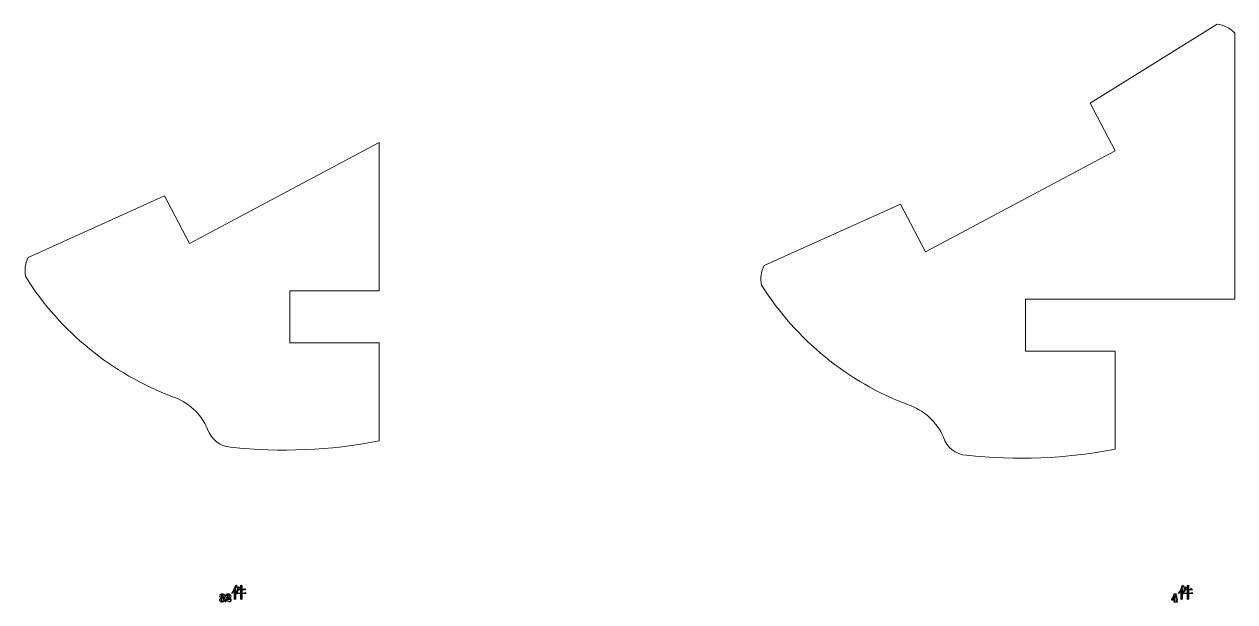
# Model space of a CAD drawing. Header units: centimetres. Extents: x -51 to 100, y -24 to 30.
# Drawn here: x -50.42 to -41.09, y -13.14 to -8.69 of the extents above; entities that cross this region are included whole.
import ezdxf

# ---------------------------------------------------------------- set-up
doc = ezdxf.new("R2010")
doc.units = ezdxf.units.CM
doc.header["$MEASUREMENT"] = 0

msp = doc.modelspace()

# ---------------------------------------------------------------- linework, layer by layer
at = {"color": 1, "lineweight": 9}
for points in [[(-42.20529, -9.29603), (-42.20529, -9.29603), (-41.22617, -8.68763), (-41.22617, -8.68763)], [(-41.09001, -8.75571), (-41.12581, -8.71747), (-41.17413, -8.69331), (-41.22617, -8.68763)], [(-41.09001, -8.75571), (-41.09001, -8.75571), (-41.09001, -10.80631), (-41.09001, -10.80631)], [(-42.01305, -9.66243), (-42.01305, -9.66243), (-42.20529, -9.29603), (-42.20529, -9.29603)], [(-47.68329, -9.59947), (-47.68329, -9.59947), (-49.14405, -10.37779), (-49.14405, -10.37779)], [(-47.68329, -9.59947), (-47.68329, -9.59947), (-49.14405, -10.37779), (-49.14405, -10.37779)], [(-47.68329, -9.59947), (-47.68329, -9.59947), (-47.68329, -10.74335), (-47.68329, -10.74335)], [(-43.47381, -10.44075), (-43.47381, -10.44075), (-42.01305, -9.66243), (-42.01305, -9.66243)], [(-49.33629, -10.01135), (-49.33629, -10.01135), (-50.38737, -10.48467), (-50.38737, -10.48467)], [(-49.14405, -10.37779), (-49.14405, -10.37779), (-49.33629, -10.01135), (-49.33629, -10.01135)], [(-43.66605, -10.07435), (-43.66605, -10.07435), (-44.71709, -10.54767), (-44.71709, -10.54767)], [(-43.47381, -10.44075), (-43.47381, -10.44075), (-43.66605, -10.07435), (-43.66605, -10.07435)], [(-50.38737, -10.48467), (-50.41169, -10.53107), (-50.41857, -10.58463), (-50.40681, -10.63567)], [(-44.71709, -10.54767), (-44.74141, -10.59403), (-44.74833, -10.64759), (-44.73653, -10.69863)], [(-50.40681, -10.63567), (-50.14017, -11.05799), (-49.74309, -11.38183), (-49.27573, -11.55799)], [(-44.73653, -10.69863), (-44.46993, -11.12095), (-44.07281, -11.44479), (-43.60545, -11.62099)], [(-47.68329, -10.74335), (-47.68329, -10.74335), (-48.37297, -10.74335), (-48.37297, -10.74335)], [(-48.37297, -10.74335), (-48.37297, -10.74335), (-48.37297, -11.14335), (-48.37297, -11.14335)], [(-41.09001, -10.80631), (-41.09001, -10.80631), (-42.70269, -10.80631), (-42.70269, -10.80631)], [(-42.70269, -10.80631), (-42.70269, -10.80631), (-42.70269, -11.20631), (-42.70269, -11.20631)], [(-48.37297, -11.14335), (-48.37297, -11.14335), (-47.68329, -11.14335), (-47.68329, -11.14335)], [(-47.68329, -11.14335), (-47.68329, -11.14335), (-47.68329, -11.89923), (-47.68329, -11.89923)], [(-42.70269, -11.20631), (-42.70269, -11.20631), (-42.01305, -11.20631), (-42.01305, -11.20631)], [(-42.01305, -11.20631), (-42.01305, -11.20631), (-42.01305, -11.96223), (-42.01305, -11.96223)], [(-49.00529, -11.80715), (-49.05617, -11.68959), (-49.15441, -11.59907), (-49.27573, -11.55799)], [(-43.33501, -11.87015), (-43.38589, -11.75259), (-43.48413, -11.66207), (-43.60545, -11.62099)], [(-49.00529, -11.80715), (-48.98085, -11.88535), (-48.91097, -11.94059), (-48.82925, -11.94627)], [(-48.82925, -11.94627), (-48.44709, -11.98871), (-48.06069, -11.97287), (-47.68329, -11.89923)], [(-43.33501, -11.87015), (-43.31061, -11.94835), (-43.24073, -12.00359), (-43.15897, -12.00927)], [(-43.15897, -12.00927), (-42.77681, -12.05171), (-42.39045, -12.03583), (-42.01305, -11.96223)]]:
    msp.add_open_spline(points, degree=3, dxfattribs=at)
at = {"color": 1}
for points, knots in [([(-48.79868, -13.12175), (-48.79868, -13.12175), (-48.7912, -13.11754), (-48.7912, -13.11754), (-48.7912, -13.11754), (-48.79152, -13.11006), (-48.79168, -13.10351), (-48.79168, -13.09789), (-48.79168, -13.09789), (-48.79168, -13.09789), (-48.79168, -13.04926), (-48.79168, -13.04926), (-48.79168, -13.04926), (-48.79168, -13.04926), (-48.78793, -13.04598), (-48.78793, -13.04598), (-48.78793, -13.04598), (-48.78793, -13.04598), (-48.79402, -13.04177), (-48.79402, -13.04177), (-48.79402, -13.04177), (-48.79214, -13.03834), (-48.78825, -13.03134), (-48.78232, -13.02072), (-48.78232, -13.02072), (-48.78232, -13.02072), (-48.77857, -13.01793), (-48.77857, -13.01793), (-48.77857, -13.01793), (-48.77857, -13.01793), (-48.78841, -13.01138), (-48.78841, -13.01138), (-48.78841, -13.01138), (-48.79152, -13.02136), (-48.79511, -13.0307), (-48.79916, -13.03944), (-48.79916, -13.03944), (-48.80321, -13.04816), (-48.80687, -13.05518), (-48.81014, -13.06047), (-48.81014, -13.06047), (-48.81343, -13.06578), (-48.81631, -13.07015), (-48.8188, -13.07358), (-48.8188, -13.07358), (-48.8188, -13.07358), (-48.8174, -13.07498), (-48.8174, -13.07498), (-48.8174, -13.07498), (-48.81271, -13.07031), (-48.80633, -13.06189), (-48.79823, -13.04971), (-48.79823, -13.04971), (-48.79823, -13.04971), (-48.79823, -13.0993), (-48.79823, -13.0993), (-48.79823, -13.0993), (-48.79823, -13.10459), (-48.79839, -13.11207), (-48.79868, -13.12175)], [0, 0, 0, 0, 0.0625, 0.0625, 0.0625, 0.0625, 0.125, 0.125, 0.125, 0.125, 0.1875, 0.1875, 0.1875, 0.1875, 0.25, 0.25, 0.25, 0.25, 0.3125, 0.3125, 0.3125, 0.3125, 0.375, 0.375, 0.375, 0.375, 0.4375, 0.4375, 0.4375, 0.4375, 0.5, 0.5, 0.5, 0.5, 0.5625, 0.5625, 0.5625, 0.5625, 0.625, 0.625, 0.625, 0.625, 0.6875, 0.6875, 0.6875, 0.6875, 0.75, 0.75, 0.75, 0.75, 0.8125, 0.8125, 0.8125, 0.8125, 0.875, 0.875, 0.875, 0.875, 1, 1, 1, 1]), ([(-48.74864, -13.04317), (-48.74864, -13.04317), (-48.76781, -13.04317), (-48.76781, -13.04317), (-48.76781, -13.04317), (-48.76658, -13.03882), (-48.76518, -13.03461), (-48.7636, -13.03054), (-48.7636, -13.03054), (-48.7636, -13.03054), (-48.76033, -13.02774), (-48.76033, -13.02774), (-48.76033, -13.02774), (-48.76033, -13.02774), (-48.76969, -13.0226), (-48.76969, -13.0226), (-48.76969, -13.0226), (-48.77125, -13.03163), (-48.77288, -13.03936), (-48.7746, -13.04574), (-48.7746, -13.04574), (-48.77632, -13.05215), (-48.77905, -13.05939), (-48.78278, -13.06749), (-48.78278, -13.06749), (-48.78278, -13.06749), (-48.78138, -13.06843), (-48.78138, -13.06843), (-48.78138, -13.06843), (-48.77671, -13.06251), (-48.77234, -13.05486), (-48.76829, -13.0455), (-48.76829, -13.0455), (-48.76829, -13.0455), (-48.74864, -13.0455), (-48.74864, -13.0455), (-48.74864, -13.0455), (-48.74864, -13.0455), (-48.74864, -13.0731), (-48.74864, -13.0731), (-48.74864, -13.0731), (-48.74864, -13.0731), (-48.78466, -13.0731), (-48.78466, -13.0731), (-48.78466, -13.0731), (-48.78466, -13.0731), (-48.78092, -13.07685), (-48.78092, -13.07685), (-48.78092, -13.07685), (-48.77811, -13.07591), (-48.775, -13.07544), (-48.77157, -13.07544), (-48.77157, -13.07544), (-48.77157, -13.07544), (-48.74864, -13.07544), (-48.74864, -13.07544), (-48.74864, -13.07544), (-48.74864, -13.09104), (-48.7488, -13.10647), (-48.74912, -13.12175), (-48.74912, -13.12175), (-48.74912, -13.12175), (-48.74163, -13.11894), (-48.74163, -13.11894), (-48.74163, -13.11894), (-48.74193, -13.11395), (-48.74209, -13.09946), (-48.74209, -13.07544), (-48.74209, -13.07544), (-48.74209, -13.07544), (-48.70795, -13.07544), (-48.70795, -13.07544), (-48.70795, -13.07544), (-48.70795, -13.07544), (-48.71543, -13.06749), (-48.71543, -13.06749), (-48.71543, -13.06749), (-48.71543, -13.06749), (-48.72152, -13.0731), (-48.72152, -13.0731), (-48.72152, -13.0731), (-48.72152, -13.0731), (-48.74209, -13.0731), (-48.74209, -13.0731), (-48.74209, -13.0731), (-48.74209, -13.0731), (-48.74209, -13.0455), (-48.74209, -13.0455), (-48.74209, -13.0455), (-48.74209, -13.0455), (-48.71216, -13.0455), (-48.71216, -13.0455), (-48.71216, -13.0455), (-48.71216, -13.0455), (-48.72058, -13.0371), (-48.72058, -13.0371), (-48.72058, -13.0371), (-48.72058, -13.0371), (-48.72667, -13.04317), (-48.72667, -13.04317), (-48.72667, -13.04317), (-48.72667, -13.04317), (-48.74209, -13.04317), (-48.74209, -13.04317), (-48.74209, -13.04317), (-48.74209, -13.04317), (-48.74209, -13.01978), (-48.74209, -13.01978), (-48.74209, -13.01978), (-48.74209, -13.01978), (-48.73836, -13.01651), (-48.73836, -13.01651), (-48.73836, -13.01651), (-48.73836, -13.01651), (-48.74912, -13.01138), (-48.74912, -13.01138), (-48.74912, -13.01138), (-48.7488, -13.02072), (-48.74864, -13.03134), (-48.74864, -13.04317)], [0, 0, 0, 0, 0.0322581, 0.0322581, 0.0322581, 0.0322581, 0.0645161, 0.0645161, 0.0645161, 0.0645161, 0.0967742, 0.0967742, 0.0967742, 0.0967742, 0.1290323, 0.1290323, 0.1290323, 0.1290323, 0.1612903, 0.1612903, 0.1612903, 0.1612903, 0.1935484, 0.1935484, 0.1935484, 0.1935484, 0.2258065, 0.2258065, 0.2258065, 0.2258065, 0.2580645, 0.2580645, 0.2580645, 0.2580645, 0.2903226, 0.2903226, 0.2903226, 0.2903226, 0.3225806, 0.3225806, 0.3225806, 0.3225806, 0.3548387, 0.3548387, 0.3548387, 0.3548387, 0.3870968, 0.3870968, 0.3870968, 0.3870968, 0.4193548, 0.4193548, 0.4193548, 0.4193548, 0.4516129, 0.4516129, 0.4516129, 0.4516129, 0.483871, 0.483871, 0.483871, 0.483871, 0.516129, 0.516129, 0.516129, 0.516129, 0.5483871, 0.5483871, 0.5483871, 0.5483871, 0.5806452, 0.5806452, 0.5806452, 0.5806452, 0.6129032, 0.6129032, 0.6129032, 0.6129032, 0.6451613, 0.6451613, 0.6451613, 0.6451613, 0.6774194, 0.6774194, 0.6774194, 0.6774194, 0.7096774, 0.7096774, 0.7096774, 0.7096774, 0.7419355, 0.7419355, 0.7419355, 0.7419355, 0.7741935, 0.7741935, 0.7741935, 0.7741935, 0.8064516, 0.8064516, 0.8064516, 0.8064516, 0.8387097, 0.8387097, 0.8387097, 0.8387097, 0.8709677, 0.8709677, 0.8709677, 0.8709677, 0.9032258, 0.9032258, 0.9032258, 0.9032258, 0.9354839, 0.9354839, 0.9354839, 0.9354839, 1, 1, 1, 1]), ([(-41.50345, -13.12175), (-41.50345, -13.12175), (-41.49597, -13.11754), (-41.49597, -13.11754), (-41.49597, -13.11754), (-41.49629, -13.11006), (-41.49645, -13.10351), (-41.49645, -13.09789), (-41.49645, -13.09789), (-41.49645, -13.09789), (-41.49645, -13.04926), (-41.49645, -13.04926), (-41.49645, -13.04926), (-41.49645, -13.04926), (-41.4927, -13.04598), (-41.4927, -13.04598), (-41.4927, -13.04598), (-41.4927, -13.04598), (-41.49879, -13.04177), (-41.49879, -13.04177), (-41.49879, -13.04177), (-41.49691, -13.03834), (-41.49302, -13.03134), (-41.48709, -13.02072), (-41.48709, -13.02072), (-41.48709, -13.02072), (-41.48334, -13.01793), (-41.48334, -13.01793), (-41.48334, -13.01793), (-41.48334, -13.01793), (-41.49318, -13.01138), (-41.49318, -13.01138), (-41.49318, -13.01138), (-41.49629, -13.02136), (-41.49988, -13.0307), (-41.50393, -13.03944), (-41.50393, -13.03944), (-41.50798, -13.04816), (-41.51164, -13.05518), (-41.51491, -13.06047), (-41.51491, -13.06047), (-41.5182, -13.06578), (-41.52108, -13.07015), (-41.52357, -13.07358), (-41.52357, -13.07358), (-41.52357, -13.07358), (-41.52217, -13.07498), (-41.52217, -13.07498), (-41.52217, -13.07498), (-41.51748, -13.07031), (-41.5111, -13.06189), (-41.503, -13.04971), (-41.503, -13.04971), (-41.503, -13.04971), (-41.503, -13.0993), (-41.503, -13.0993), (-41.503, -13.0993), (-41.503, -13.10459), (-41.50316, -13.11207), (-41.50345, -13.12175)], [0, 0, 0, 0, 0.0625, 0.0625, 0.0625, 0.0625, 0.125, 0.125, 0.125, 0.125, 0.1875, 0.1875, 0.1875, 0.1875, 0.25, 0.25, 0.25, 0.25, 0.3125, 0.3125, 0.3125, 0.3125, 0.375, 0.375, 0.375, 0.375, 0.4375, 0.4375, 0.4375, 0.4375, 0.5, 0.5, 0.5, 0.5, 0.5625, 0.5625, 0.5625, 0.5625, 0.625, 0.625, 0.625, 0.625, 0.6875, 0.6875, 0.6875, 0.6875, 0.75, 0.75, 0.75, 0.75, 0.8125, 0.8125, 0.8125, 0.8125, 0.875, 0.875, 0.875, 0.875, 1, 1, 1, 1]), ([(-41.45341, -13.04317), (-41.45341, -13.04317), (-41.47258, -13.04317), (-41.47258, -13.04317), (-41.47258, -13.04317), (-41.47135, -13.03882), (-41.46995, -13.03461), (-41.46837, -13.03054), (-41.46837, -13.03054), (-41.46837, -13.03054), (-41.4651, -13.02774), (-41.4651, -13.02774), (-41.4651, -13.02774), (-41.4651, -13.02774), (-41.47446, -13.0226), (-41.47446, -13.0226), (-41.47446, -13.0226), (-41.47602, -13.03163), (-41.47765, -13.03936), (-41.47937, -13.04574), (-41.47937, -13.04574), (-41.48109, -13.05215), (-41.48382, -13.05939), (-41.48755, -13.06749), (-41.48755, -13.06749), (-41.48755, -13.06749), (-41.48615, -13.06843), (-41.48615, -13.06843), (-41.48615, -13.06843), (-41.48148, -13.06251), (-41.47711, -13.05486), (-41.47306, -13.0455), (-41.47306, -13.0455), (-41.47306, -13.0455), (-41.45341, -13.0455), (-41.45341, -13.0455), (-41.45341, -13.0455), (-41.45341, -13.0455), (-41.45341, -13.0731), (-41.45341, -13.0731), (-41.45341, -13.0731), (-41.45341, -13.0731), (-41.48943, -13.0731), (-41.48943, -13.0731), (-41.48943, -13.0731), (-41.48943, -13.0731), (-41.48569, -13.07685), (-41.48569, -13.07685), (-41.48569, -13.07685), (-41.48288, -13.07591), (-41.47977, -13.07544), (-41.47634, -13.07544), (-41.47634, -13.07544), (-41.47634, -13.07544), (-41.45341, -13.07544), (-41.45341, -13.07544), (-41.45341, -13.07544), (-41.45341, -13.09104), (-41.45357, -13.10647), (-41.45389, -13.12175), (-41.45389, -13.12175), (-41.45389, -13.12175), (-41.4464, -13.11894), (-41.4464, -13.11894), (-41.4464, -13.11894), (-41.4467, -13.11395), (-41.44686, -13.09946), (-41.44686, -13.07544), (-41.44686, -13.07544), (-41.44686, -13.07544), (-41.41272, -13.07544), (-41.41272, -13.07544), (-41.41272, -13.07544), (-41.41272, -13.07544), (-41.4202, -13.06749), (-41.4202, -13.06749), (-41.4202, -13.06749), (-41.4202, -13.06749), (-41.42629, -13.0731), (-41.42629, -13.0731), (-41.42629, -13.0731), (-41.42629, -13.0731), (-41.44686, -13.0731), (-41.44686, -13.0731), (-41.44686, -13.0731), (-41.44686, -13.0731), (-41.44686, -13.0455), (-41.44686, -13.0455), (-41.44686, -13.0455), (-41.44686, -13.0455), (-41.41693, -13.0455), (-41.41693, -13.0455), (-41.41693, -13.0455), (-41.41693, -13.0455), (-41.42535, -13.0371), (-41.42535, -13.0371), (-41.42535, -13.0371), (-41.42535, -13.0371), (-41.43144, -13.04317), (-41.43144, -13.04317), (-41.43144, -13.04317), (-41.43144, -13.04317), (-41.44686, -13.04317), (-41.44686, -13.04317), (-41.44686, -13.04317), (-41.44686, -13.04317), (-41.44686, -13.01978), (-41.44686, -13.01978), (-41.44686, -13.01978), (-41.44686, -13.01978), (-41.44313, -13.01651), (-41.44313, -13.01651), (-41.44313, -13.01651), (-41.44313, -13.01651), (-41.45389, -13.01138), (-41.45389, -13.01138), (-41.45389, -13.01138), (-41.45357, -13.02072), (-41.45341, -13.03134), (-41.45341, -13.04317)], [0, 0, 0, 0, 0.0322581, 0.0322581, 0.0322581, 0.0322581, 0.0645161, 0.0645161, 0.0645161, 0.0645161, 0.0967742, 0.0967742, 0.0967742, 0.0967742, 0.1290323, 0.1290323, 0.1290323, 0.1290323, 0.1612903, 0.1612903, 0.1612903, 0.1612903, 0.1935484, 0.1935484, 0.1935484, 0.1935484, 0.2258065, 0.2258065, 0.2258065, 0.2258065, 0.2580645, 0.2580645, 0.2580645, 0.2580645, 0.2903226, 0.2903226, 0.2903226, 0.2903226, 0.3225806, 0.3225806, 0.3225806, 0.3225806, 0.3548387, 0.3548387, 0.3548387, 0.3548387, 0.3870968, 0.3870968, 0.3870968, 0.3870968, 0.4193548, 0.4193548, 0.4193548, 0.4193548, 0.4516129, 0.4516129, 0.4516129, 0.4516129, 0.483871, 0.483871, 0.483871, 0.483871, 0.516129, 0.516129, 0.516129, 0.516129, 0.5483871, 0.5483871, 0.5483871, 0.5483871, 0.5806452, 0.5806452, 0.5806452, 0.5806452, 0.6129032, 0.6129032, 0.6129032, 0.6129032, 0.6451613, 0.6451613, 0.6451613, 0.6451613, 0.6774194, 0.6774194, 0.6774194, 0.6774194, 0.7096774, 0.7096774, 0.7096774, 0.7096774, 0.7419355, 0.7419355, 0.7419355, 0.7419355, 0.7741935, 0.7741935, 0.7741935, 0.7741935, 0.8064516, 0.8064516, 0.8064516, 0.8064516, 0.8387097, 0.8387097, 0.8387097, 0.8387097, 0.8709677, 0.8709677, 0.8709677, 0.8709677, 0.9032258, 0.9032258, 0.9032258, 0.9032258, 0.9354839, 0.9354839, 0.9354839, 0.9354839, 1, 1, 1, 1]), ([(-48.86979, -13.12127), (-48.86979, -13.12728), (-48.87228, -13.13181), (-48.87727, -13.13484), (-48.87727, -13.13484), (-48.88124, -13.13726), (-48.88633, -13.13847), (-48.89252, -13.13847), (-48.89252, -13.13847), (-48.89787, -13.13847), (-48.90241, -13.13758), (-48.90621, -13.13578), (-48.90621, -13.13578), (-48.91116, -13.13341), (-48.91363, -13.12979), (-48.91363, -13.12496), (-48.91363, -13.12496), (-48.91363, -13.12255), (-48.91275, -13.12047), (-48.91102, -13.11874), (-48.91102, -13.11874), (-48.9093, -13.117), (-48.90722, -13.11614), (-48.90485, -13.11614), (-48.90485, -13.11614), (-48.90247, -13.11614), (-48.90048, -13.11692), (-48.89886, -13.1185), (-48.89886, -13.1185), (-48.89725, -13.12008), (-48.89643, -13.12205), (-48.89643, -13.12445), (-48.89643, -13.12445), (-48.89643, -13.12568), (-48.89739, -13.1278), (-48.8993, -13.13075), (-48.8993, -13.13075), (-48.89934, -13.13103), (-48.89936, -13.13127), (-48.89936, -13.13151), (-48.89936, -13.13151), (-48.89936, -13.13311), (-48.8982, -13.13404), (-48.89591, -13.13432), (-48.89591, -13.13432), (-48.89545, -13.13436), (-48.89499, -13.13438), (-48.89457, -13.13438), (-48.89457, -13.13438), (-48.89152, -13.13438), (-48.88899, -13.13323), (-48.88693, -13.13095), (-48.88693, -13.13095), (-48.88489, -13.12868), (-48.88388, -13.126), (-48.88388, -13.12291), (-48.88388, -13.12291), (-48.88388, -13.11453), (-48.88936, -13.11026), (-48.90036, -13.11006), (-48.90036, -13.11006), (-48.90036, -13.11006), (-48.90036, -13.10591), (-48.90036, -13.10591), (-48.90036, -13.10591), (-48.89533, -13.10571), (-48.8917, -13.10501), (-48.88948, -13.10379), (-48.88948, -13.10379), (-48.88637, -13.10208), (-48.88479, -13.09898), (-48.88479, -13.09451), (-48.88479, -13.09451), (-48.88479, -13.08729), (-48.88819, -13.0837), (-48.89497, -13.0837), (-48.89497, -13.0837), (-48.8989, -13.0837), (-48.90084, -13.08458), (-48.90076, -13.08637), (-48.90076, -13.08637), (-48.90076, -13.08645), (-48.89998, -13.08725), (-48.8984, -13.08877), (-48.8984, -13.08877), (-48.89683, -13.0903), (-48.89603, -13.09234), (-48.89603, -13.09491), (-48.89603, -13.09491), (-48.89603, -13.09707), (-48.89693, -13.09878), (-48.89872, -13.10012), (-48.89872, -13.10012), (-48.90032, -13.10132), (-48.90222, -13.10194), (-48.90445, -13.10194), (-48.90445, -13.10194), (-48.90679, -13.10194), (-48.90872, -13.10116), (-48.91026, -13.09958), (-48.91026, -13.09958), (-48.91179, -13.09803), (-48.91257, -13.09607), (-48.91257, -13.09369), (-48.91257, -13.09369), (-48.91257, -13.08881), (-48.91004, -13.08513), (-48.90497, -13.08264), (-48.90497, -13.08264), (-48.90132, -13.0808), (-48.89703, -13.07981), (-48.89212, -13.07965), (-48.89212, -13.07965), (-48.88673, -13.07947), (-48.88196, -13.08056), (-48.87779, -13.08298), (-48.87779, -13.08298), (-48.87272, -13.08595), (-48.87029, -13.09006), (-48.87049, -13.09533), (-48.87049, -13.09533), (-48.87061, -13.09878), (-48.87206, -13.10168), (-48.87486, -13.10397), (-48.87486, -13.10397), (-48.87727, -13.10597), (-48.88032, -13.10726), (-48.88398, -13.10788), (-48.88398, -13.10788), (-48.88398, -13.10788), (-48.88398, -13.10818), (-48.88398, -13.10818), (-48.88398, -13.10818), (-48.88005, -13.10858), (-48.87677, -13.10984), (-48.87416, -13.11199), (-48.87416, -13.11199), (-48.87125, -13.11441), (-48.86979, -13.1175), (-48.86979, -13.12127)], [0, 0, 0, 0, 0.0277778, 0.0277778, 0.0277778, 0.0277778, 0.0555556, 0.0555556, 0.0555556, 0.0555556, 0.0833333, 0.0833333, 0.0833333, 0.0833333, 0.1111111, 0.1111111, 0.1111111, 0.1111111, 0.1388889, 0.1388889, 0.1388889, 0.1388889, 0.1666667, 0.1666667, 0.1666667, 0.1666667, 0.1944444, 0.1944444, 0.1944444, 0.1944444, 0.2222222, 0.2222222, 0.2222222, 0.2222222, 0.25, 0.25, 0.25, 0.25, 0.2777778, 0.2777778, 0.2777778, 0.2777778, 0.3055556, 0.3055556, 0.3055556, 0.3055556, 0.3333333, 0.3333333, 0.3333333, 0.3333333, 0.3611111, 0.3611111, 0.3611111, 0.3611111, 0.3888889, 0.3888889, 0.3888889, 0.3888889, 0.4166667, 0.4166667, 0.4166667, 0.4166667, 0.4444444, 0.4444444, 0.4444444, 0.4444444, 0.4722222, 0.4722222, 0.4722222, 0.4722222, 0.5, 0.5, 0.5, 0.5, 0.5277778, 0.5277778, 0.5277778, 0.5277778, 0.5555556, 0.5555556, 0.5555556, 0.5555556, 0.5833333, 0.5833333, 0.5833333, 0.5833333, 0.6111111, 0.6111111, 0.6111111, 0.6111111, 0.6388889, 0.6388889, 0.6388889, 0.6388889, 0.6666667, 0.6666667, 0.6666667, 0.6666667, 0.6944444, 0.6944444, 0.6944444, 0.6944444, 0.7222222, 0.7222222, 0.7222222, 0.7222222, 0.75, 0.75, 0.75, 0.75, 0.7777778, 0.7777778, 0.7777778, 0.7777778, 0.8055556, 0.8055556, 0.8055556, 0.8055556, 0.8333333, 0.8333333, 0.8333333, 0.8333333, 0.8611111, 0.8611111, 0.8611111, 0.8611111, 0.8888889, 0.8888889, 0.8888889, 0.8888889, 0.9166667, 0.9166667, 0.9166667, 0.9166667, 0.9444444, 0.9444444, 0.9444444, 0.9444444, 1, 1, 1, 1]), ([(-48.82319, -13.11724), (-48.82319, -13.13139), (-48.82784, -13.13847), (-48.83716, -13.13847), (-48.83716, -13.13847), (-48.83994, -13.13847), (-48.84331, -13.137), (-48.84734, -13.13408), (-48.84734, -13.13408), (-48.85135, -13.13115), (-48.8544, -13.12959), (-48.85652, -13.12941), (-48.85652, -13.12941), (-48.85861, -13.12925), (-48.86047, -13.12987), (-48.86207, -13.13125), (-48.86207, -13.13125), (-48.86366, -13.13263), (-48.86452, -13.13438), (-48.86464, -13.13648), (-48.86464, -13.13648), (-48.86464, -13.13648), (-48.86879, -13.13648), (-48.86879, -13.13648), (-48.86879, -13.13648), (-48.86907, -13.1353), (-48.86919, -13.13418), (-48.86919, -13.13309), (-48.86919, -13.13309), (-48.86919, -13.12862), (-48.8669, -13.12443), (-48.86231, -13.12051), (-48.86231, -13.12051), (-48.86121, -13.11954), (-48.85698, -13.11678), (-48.84957, -13.11221), (-48.84957, -13.11221), (-48.84219, -13.10766), (-48.83846, -13.102), (-48.83838, -13.09521), (-48.83838, -13.09521), (-48.83828, -13.08773), (-48.84163, -13.08398), (-48.8485, -13.08398), (-48.8485, -13.08398), (-48.85438, -13.08398), (-48.85734, -13.08519), (-48.85734, -13.08761), (-48.85734, -13.08761), (-48.85734, -13.08789), (-48.85608, -13.08889), (-48.85359, -13.09062), (-48.85359, -13.09062), (-48.85109, -13.09236), (-48.84985, -13.09451), (-48.84985, -13.09707), (-48.84985, -13.09707), (-48.84985, -13.0993), (-48.85077, -13.10122), (-48.85263, -13.10281), (-48.85263, -13.10281), (-48.85448, -13.10441), (-48.85654, -13.10521), (-48.85879, -13.10521), (-48.85879, -13.10521), (-48.86476, -13.10457), (-48.86773, -13.1016), (-48.86773, -13.09625), (-48.86773, -13.09625), (-48.86773, -13.09142), (-48.86598, -13.08755), (-48.86247, -13.08462), (-48.86247, -13.08462), (-48.85841, -13.0813), (-48.85229, -13.07965), (-48.84407, -13.07965), (-48.84407, -13.07965), (-48.8386, -13.07965), (-48.83405, -13.08102), (-48.83038, -13.08376), (-48.83038, -13.08376), (-48.82633, -13.08675), (-48.82429, -13.09088), (-48.82429, -13.09615), (-48.82429, -13.09615), (-48.82429, -13.10062), (-48.82623, -13.10437), (-48.83008, -13.10736), (-48.83008, -13.10736), (-48.83239, -13.10916), (-48.8365, -13.11128), (-48.84243, -13.11373), (-48.84243, -13.11373), (-48.84816, -13.11612), (-48.85199, -13.11818), (-48.85395, -13.11994), (-48.85395, -13.11994), (-48.85395, -13.11994), (-48.85395, -13.12023), (-48.85395, -13.12023), (-48.85395, -13.12023), (-48.85223, -13.11996), (-48.85055, -13.11982), (-48.84892, -13.11982), (-48.84892, -13.11982), (-48.84413, -13.11982), (-48.83948, -13.12113), (-48.83499, -13.12373), (-48.83499, -13.12373), (-48.83407, -13.12429), (-48.83311, -13.12455), (-48.83213, -13.12455), (-48.83213, -13.12455), (-48.8289, -13.12455), (-48.82729, -13.12211), (-48.82729, -13.11724), (-48.82729, -13.11724), (-48.82729, -13.11724), (-48.82319, -13.11724), (-48.82319, -13.11724)], [0, 0, 0, 0, 0.0322581, 0.0322581, 0.0322581, 0.0322581, 0.0645161, 0.0645161, 0.0645161, 0.0645161, 0.0967742, 0.0967742, 0.0967742, 0.0967742, 0.1290323, 0.1290323, 0.1290323, 0.1290323, 0.1612903, 0.1612903, 0.1612903, 0.1612903, 0.1935484, 0.1935484, 0.1935484, 0.1935484, 0.2258065, 0.2258065, 0.2258065, 0.2258065, 0.2580645, 0.2580645, 0.2580645, 0.2580645, 0.2903226, 0.2903226, 0.2903226, 0.2903226, 0.3225806, 0.3225806, 0.3225806, 0.3225806, 0.3548387, 0.3548387, 0.3548387, 0.3548387, 0.3870968, 0.3870968, 0.3870968, 0.3870968, 0.4193548, 0.4193548, 0.4193548, 0.4193548, 0.4516129, 0.4516129, 0.4516129, 0.4516129, 0.483871, 0.483871, 0.483871, 0.483871, 0.516129, 0.516129, 0.516129, 0.516129, 0.5483871, 0.5483871, 0.5483871, 0.5483871, 0.5806452, 0.5806452, 0.5806452, 0.5806452, 0.6129032, 0.6129032, 0.6129032, 0.6129032, 0.6451613, 0.6451613, 0.6451613, 0.6451613, 0.6774194, 0.6774194, 0.6774194, 0.6774194, 0.7096774, 0.7096774, 0.7096774, 0.7096774, 0.7419355, 0.7419355, 0.7419355, 0.7419355, 0.7741935, 0.7741935, 0.7741935, 0.7741935, 0.8064516, 0.8064516, 0.8064516, 0.8064516, 0.8387097, 0.8387097, 0.8387097, 0.8387097, 0.8709677, 0.8709677, 0.8709677, 0.8709677, 0.9032258, 0.9032258, 0.9032258, 0.9032258, 0.9354839, 0.9354839, 0.9354839, 0.9354839, 1, 1, 1, 1]), ([(-41.53041, -13.12257), (-41.53041, -13.12257), (-41.53731, -13.12257), (-41.53731, -13.12257), (-41.53731, -13.12257), (-41.53731, -13.12257), (-41.53731, -13.1252), (-41.53731, -13.1252), (-41.53731, -13.1252), (-41.53731, -13.12832), (-41.53695, -13.13047), (-41.53626, -13.13169), (-41.53626, -13.13169), (-41.53532, -13.13333), (-41.5334, -13.13418), (-41.53053, -13.13426), (-41.53053, -13.13426), (-41.53053, -13.13426), (-41.53053, -13.13863), (-41.53053, -13.13863), (-41.53053, -13.13863), (-41.53053, -13.13863), (-41.55964, -13.13863), (-41.55964, -13.13863), (-41.55964, -13.13863), (-41.55964, -13.13863), (-41.55964, -13.13426), (-41.55964, -13.13426), (-41.55964, -13.13426), (-41.55657, -13.13418), (-41.55454, -13.13339), (-41.55356, -13.13187), (-41.55356, -13.13187), (-41.55282, -13.13073), (-41.55244, -13.12852), (-41.55244, -13.1252), (-41.55244, -13.1252), (-41.55244, -13.1252), (-41.55244, -13.12257), (-41.55244, -13.12257), (-41.55244, -13.12257), (-41.55244, -13.12257), (-41.57688, -13.12257), (-41.57688, -13.12257), (-41.57688, -13.12257), (-41.57688, -13.12257), (-41.57688, -13.11788), (-41.57688, -13.11788), (-41.57688, -13.11788), (-41.5683, -13.10978), (-41.56294, -13.09703), (-41.56076, -13.07959), (-41.56076, -13.07959), (-41.56076, -13.07959), (-41.53999, -13.07959), (-41.53999, -13.07959), (-41.53999, -13.07959), (-41.54284, -13.0847), (-41.54769, -13.09138), (-41.55455, -13.09964), (-41.55455, -13.09964), (-41.56154, -13.1081), (-41.56729, -13.11419), (-41.5718, -13.11788), (-41.5718, -13.11788), (-41.5718, -13.11788), (-41.55244, -13.11788), (-41.55244, -13.11788), (-41.55244, -13.11788), (-41.55244, -13.11788), (-41.55244, -13.10573), (-41.55244, -13.10573), (-41.55244, -13.10573), (-41.55244, -13.10573), (-41.53731, -13.09118), (-41.53731, -13.09118), (-41.53731, -13.09118), (-41.53731, -13.09118), (-41.53731, -13.11788), (-41.53731, -13.11788), (-41.53731, -13.11788), (-41.53731, -13.11788), (-41.53041, -13.11788), (-41.53041, -13.11788), (-41.53041, -13.11788), (-41.53041, -13.11788), (-41.53041, -13.12257), (-41.53041, -13.12257)], [0, 0, 0, 0, 0.0434783, 0.0434783, 0.0434783, 0.0434783, 0.0869565, 0.0869565, 0.0869565, 0.0869565, 0.1304348, 0.1304348, 0.1304348, 0.1304348, 0.173913, 0.173913, 0.173913, 0.173913, 0.2173913, 0.2173913, 0.2173913, 0.2173913, 0.2608696, 0.2608696, 0.2608696, 0.2608696, 0.3043478, 0.3043478, 0.3043478, 0.3043478, 0.3478261, 0.3478261, 0.3478261, 0.3478261, 0.3913043, 0.3913043, 0.3913043, 0.3913043, 0.4347826, 0.4347826, 0.4347826, 0.4347826, 0.4782609, 0.4782609, 0.4782609, 0.4782609, 0.5217391, 0.5217391, 0.5217391, 0.5217391, 0.5652174, 0.5652174, 0.5652174, 0.5652174, 0.6086957, 0.6086957, 0.6086957, 0.6086957, 0.6521739, 0.6521739, 0.6521739, 0.6521739, 0.6956522, 0.6956522, 0.6956522, 0.6956522, 0.7391304, 0.7391304, 0.7391304, 0.7391304, 0.7826087, 0.7826087, 0.7826087, 0.7826087, 0.826087, 0.826087, 0.826087, 0.826087, 0.8695652, 0.8695652, 0.8695652, 0.8695652, 0.9130435, 0.9130435, 0.9130435, 0.9130435, 1, 1, 1, 1])]:
    msp.add_open_spline(points, degree=3, knots=knots, dxfattribs=at)

doc.saveas('drawing.dxf')
